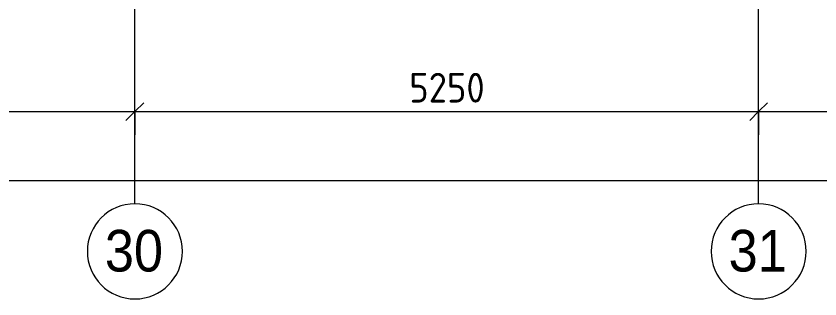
# Model space of a CAD drawing. Header units: millimetres. Extents: x 81731 to 272849, y -8553 to 29000.
# Drawn here: x 109710 to 116476, y -2706 to -327 of the extents above; entities that cross this region are included whole.
import ezdxf

# ---------------------------------------------------------------- set-up
doc = ezdxf.new("R2010")
doc.units = ezdxf.units.MM
for name, color, linetype, lineweight in [('A-ANNO-DIMS', 7, 'Continuous', 9), ('A-ANNO-DIMS-100', 7, 'Continuous', 9), ('Оси', 7, 'Continuous', 9), ('Оси-1', 7, 'Continuous', 20)]:
    doc.layers.add(name, color=color, linetype=linetype, lineweight=lineweight)
doc.styles.add('Arial', font='arial.ttf', dxfattribs={"width": 0.9, "height": 350})
doc.styles.add('ISOCPEUR', font='isocpeur.ttf', dxfattribs={"width": 0.9, "height": 250})
doc.dimstyles.new('ISO-2_5_0_9К_БОЛЬШОЙ', dxfattribs={"dimscale": 304.8, "dimtxt": 248.995294, "dimasz": 0.492126, "dimexe": 0.393701, "dimexo": 0.984252, "dimgap": 0, "dimtad": 1, "dimdec": 0, "dimrnd": 10, "dimzin": 0, "dimdsep": 46, "dimtxsty": 'ISOCPEUR', "dimblk1": 'OBLIQUE', "dimblk2": 'OBLIQUE', "dimsah": 1, "dimcen": 0.09, "dimdle": 0.393701, "dimazin": 0, "dimtfac": 1, "dimtdec": 4, "dimtix": 1, "dimtmove": 0, "dimatfit": 3, "dimfxl": 1, "dimtvp": 1, "dimtolj": 1, "dimtzin": 0, "dimarcsym": 2})
doc.dimstyles.new('ISO-2_5_0_9К_БОЛЬШОЙ_округление', dxfattribs={"dimscale": 304.8, "dimtxt": 248.995294, "dimasz": 0.492126, "dimexe": 0.393701, "dimexo": 0, "dimgap": 0, "dimtad": 1, "dimdec": 0, "dimrnd": 10, "dimzin": 0, "dimdsep": 46, "dimtxsty": 'ISOCPEUR', "dimblk1": 'OBLIQUE', "dimblk2": 'OBLIQUE', "dimsah": 1, "dimcen": 0.09, "dimdle": 0.393701, "dimazin": 0, "dimtfac": 1, "dimtdec": 4, "dimtix": 1, "dimtmove": 0, "dimatfit": 3, "dimfxl": 1, "dimtvp": 1, "dimtolj": 1, "dimtzin": 0, "dimarcsym": 2})

# ---------------------------------------------------------------- blocks, each defined once
blk = doc.blocks.new('Ось сетки - D8-29747960-План отделки стен 2 этажа в осях 23-33')
at = {"layer": 'Оси-1'}
for start, end in [(360, 180), (180, 360)]:
    blk.add_arc((0, 0), 4, start, end, dxfattribs=at)
blk = doc.blocks.new('DIMBLOCK22-План отделки стен 2 этажа в осях 23-33')
at = {"layer": 'A-ANNO-DIMS-100'}
for p, q in [((107210, -1324.6), (107210, -1010.7)), ((110710, -1324.6), (110710, -1010.7)), ((107210, -1130.7), (110710, -1130.7)), ((107210, -1130.7), (107210, -1324.6)), ((110710, -1130.7), (110710, -1324.6))]:
    blk.add_line(p, q, dxfattribs=at)
at = {"layer": 'A-ANNO-DIMS-100', "lineweight": 20}
for p, q in [((107210, -1130.7), (107285, -1055.7)), ((110710, -1130.7), (110785, -1055.7)), ((107210, -1130.7), (107135, -1205.7)), ((110710, -1130.7), (110635, -1205.7))]:
    blk.add_line(p, q, dxfattribs=at)
at = {"layer": 'A-ANNO-DIMS-100', "color": 0, "insert": (108644, -804.1), "char_height": 250, "width": 758.478, "attachment_point": 1, "line_spacing_factor": 1.149209, "style": 'ISOCPEUR'}
blk.add_mtext('3500', dxfattribs=at)
blk = doc.blocks.new('_Oblique')
at = {"color": 0, "linetype": 'ByBlock', "lineweight": -2}
blk.add_line((-0.5, -0.5), (0.5, 0.5), dxfattribs=at)
blk = doc.blocks.new('DIMBLOCK23-План отделки стен 2 этажа в осях 23-33')
at = {"layer": 'A-ANNO-DIMS-100'}
for p, q in [((110710, -1324.6), (110710, -1010.7)), ((115960, -1324.6), (115960, -1010.7)), ((110710, -1130.7), (115960, -1130.7)), ((110710, -1130.7), (110710, -1324.6)), ((115960, -1130.7), (115960, -1324.6))]:
    blk.add_line(p, q, dxfattribs=at)
at = {"layer": 'A-ANNO-DIMS-100', "lineweight": 20}
for p, q in [((110710, -1130.7), (110785, -1055.7)), ((115960, -1130.7), (116035, -1055.7)), ((110710, -1130.7), (110635, -1205.7)), ((115960, -1130.7), (115885, -1205.7))]:
    blk.add_line(p, q, dxfattribs=at)
at = {"layer": 'A-ANNO-DIMS-100', "color": 0, "insert": (113019, -804.1), "char_height": 250, "width": 758.478, "attachment_point": 1, "line_spacing_factor": 1.149209, "style": 'ISOCPEUR'}
blk.add_mtext('5250', dxfattribs=at)
blk = doc.blocks.new('DIMBLOCK24-План отделки стен 2 этажа в осях 23-33')
at = {"layer": 'A-ANNO-DIMS-100'}
for p, q in [((115960, -1324.6), (115960, -1010.7)), ((121210, -1324.6), (121210, -1010.7)), ((115960, -1130.7), (121210, -1130.7)), ((115960, -1130.7), (115960, -1324.6)), ((121210, -1130.7), (121210, -1324.6))]:
    blk.add_line(p, q, dxfattribs=at)
at = {"layer": 'A-ANNO-DIMS-100', "lineweight": 20}
for p, q in [((115960, -1130.7), (116035, -1055.7)), ((121210, -1130.7), (121285, -1055.7)), ((115960, -1130.7), (115885, -1205.7)), ((121210, -1130.7), (121135, -1205.7))]:
    blk.add_line(p, q, dxfattribs=at)
at = {"layer": 'A-ANNO-DIMS-100', "color": 0, "insert": (118269, -804.1), "char_height": 250, "width": 758.478, "attachment_point": 1, "line_spacing_factor": 1.149209, "style": 'ISOCPEUR'}
blk.add_mtext('5250', dxfattribs=at)
blk = doc.blocks.new('DIMBLOCK26-План отделки стен 2 этажа в осях 23-33')
at = {"layer": 'A-ANNO-DIMS-100'}
for p, q in [((84560, -1603.1), (84560, -1829.1)), ((84560, -1709.1), (84560, -1603.1)), ((125010, -1603.1), (125010, -1829.1)), ((125010, -1709.1), (125010, -1603.1)), ((84440, -1709.1), (125130, -1709.1))]:
    blk.add_line(p, q, dxfattribs=at)
at = {"layer": 'A-ANNO-DIMS-100', "lineweight": 20}
for p, q in [((84560, -1709.1), (84635, -1634.1)), ((125010, -1709.1), (125085, -1634.1)), ((84560, -1709.1), (84485, -1784.1)), ((125010, -1709.1), (124935, -1784.1))]:
    blk.add_line(p, q, dxfattribs=at)
at = {"layer": 'A-ANNO-DIMS-100', "color": 0, "insert": (104366, -1382.5), "char_height": 250, "width": 1005.558, "attachment_point": 1, "line_spacing_factor": 1.149209, "style": 'ISOCPEUR'}
blk.add_mtext('40450', dxfattribs=at)

msp = doc.modelspace()

# ---------------------------------------------------------------- linework, layer by layer
at = {"layer": 'Оси'}
for p, q in [((110710, -1906.3), (110710, 593.7)), ((115960, -1906.3), (115960, 593.7))]:
    msp.add_line(p, q, dxfattribs=at)

# ---------------------------------------------------------------- block references
at = {"layer": 'Оси-1', "xscale": 99.99999999999993, "yscale": 99.99999999999993, "zscale": 99.99999999999993}
for p in [(110710, -2306.3), (115960, -2306.3)]:
    msp.add_blockref('Ось сетки - D8-29747960-План отделки стен 2 этажа в осях 23-33', p, dxfattribs=at)

# ---------------------------------------------------------------- texts
at = {"layer": 'Оси', "char_height": 350, "width": 606.076, "attachment_point": 1, "style": 'Arial'}
for s, insert in [('30', (110457.4, -2125.6)), ('31', (115707.4, -2125.6))]:
    msp.add_mtext(s, dxfattribs=dict(at, insert=insert))

# ---------------------------------------------------------------- dimensions: what is measured, and where the dimension line sits
at = {"layer": 'A-ANNO-DIMS'}
for base, p1, p2, dimstyle, override, picture, middle in [((110710, -1130.7), (107210, -1024.6), (110710, -1024.6), 'ISO-2_5_0_9К_БОЛЬШОЙ', {"dimpost": '<>', "dimfxl": 3500}, 'DIMBLOCK22-План отделки стен 2 этажа в осях 23-33', (108960, -1005.7)), ((115960, -1130.7), (110710, -1024.6), (115960, -1024.6), 'ISO-2_5_0_9К_БОЛЬШОЙ', {"dimpost": '<>', "dimfxl": 5250}, 'DIMBLOCK23-План отделки стен 2 этажа в осях 23-33', (113335, -1005.7)), ((121210, -1130.7), (115960, -1024.6), (121210, -1024.6), 'ISO-2_5_0_9К_БОЛЬШОЙ', {"dimpost": '<>', "dimfxl": 5250}, 'DIMBLOCK24-План отделки стен 2 этажа в осях 23-33', (118585, -1005.7)), ((125010, -1709.1), (84560, -1603.1), (125010, -1603.1), 'ISO-2_5_0_9К_БОЛЬШОЙ_округление', {"dimpost": '<>', "dimfxl": 40450}, 'DIMBLOCK26-План отделки стен 2 этажа в осях 23-33', (104785, -1584.1))]:
    dim = msp.add_linear_dim(base=base, p1=p1, p2=p2, dimstyle=dimstyle, override=override, dxfattribs=at)
    dim.commit()
    dim.dimension.update_dxf_attribs({"geometry": picture, "text_midpoint": middle})

doc.saveas('drawing.dxf')
